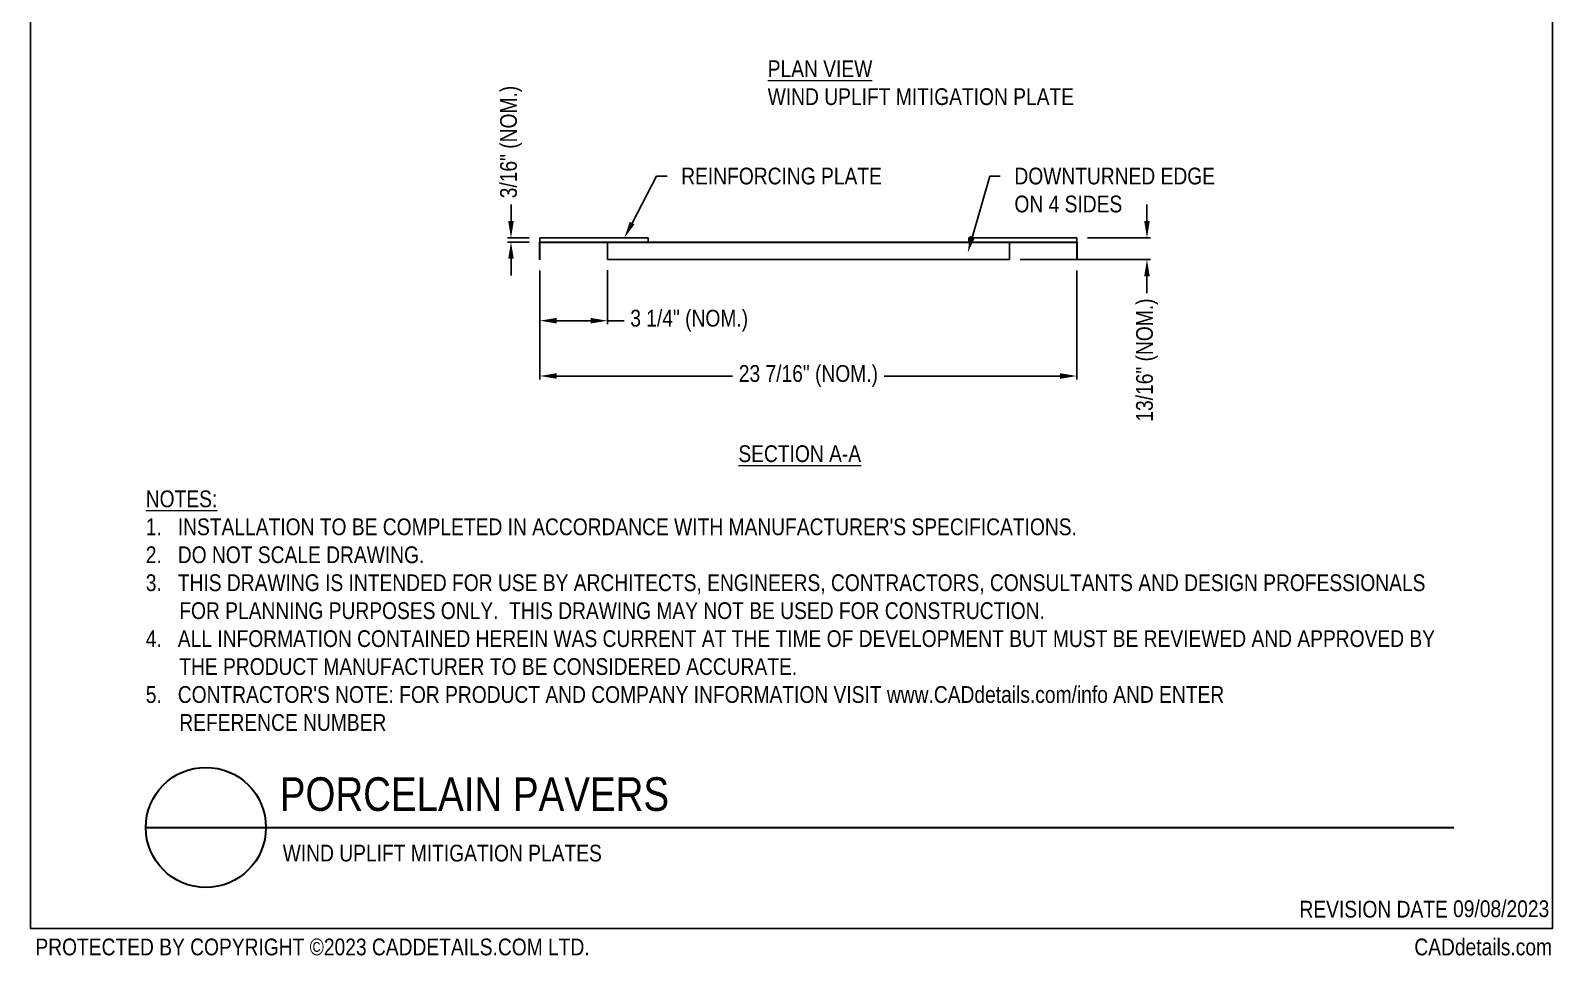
# Model space of a CAD drawing. Extents: x 0 to 216, y -4 to 280.
# Drawn here: x 0 to 216, y -3.9 to 127.5 of the extents above; entities that cross this region are included whole.
import ezdxf
from ezdxf import colors
from ezdxf.entities.mleader import LeaderData, LeaderLine
from ezdxf.math import Vec2, Vec3

# ---------------------------------------------------------------- set-up
doc = ezdxf.new("R2010")
doc.units = 0
doc.header["$LTSCALE"] = 10
doc.header["$MEASUREMENT"] = 0
doc.header["$PDMODE"] = 35
doc.layers.get('0').update_dxf_attribs({"linetype": 'CONTINUOUS'})
doc.layers.get('Defpoints').update_dxf_attribs({"linetype": 'CONTINUOUS'})
for name, color, linetype, lineweight in [('4879-LOGO$0$CADdetails-1-ANNO', 41, 'CONTINUOUS', 5), ('CADdetails-1-ANNO', 41, 'CONTINUOUS', 5), ('CADdetails-5-MEDIUM', 4, 'CONTINUOUS', 18), ('CADdetails-6-HEAVY', 6, 'CONTINUOUS', 30)]:
    doc.layers.add(name, color=color, linetype=linetype, lineweight=lineweight)
for name, color, linetype in [('4879-LOGO$0$CADdetails-7-FRAME', 7, 'CONTINUOUS'), ('CADdetails-11-VERYFINE', 11, 'CONTINUOUS'), ('CADdetails-7-FRAME', 7, 'CONTINUOUS')]:
    doc.layers.add(name, color=color, linetype=linetype)
doc.styles.add('4879-LOGO$0$CADdetails-DIMENSIONS', font='ARIALN.TTF', dxfattribs={"height": 2.38})
doc.styles.add('4879-LOGO$0$CADdetails-NOTES', font='ARIALN.TTF', dxfattribs={"height": 2.38})
doc.styles.add('CADdetails-DETAILTITLE', font='ARIALN.TTF', dxfattribs={"height": 4.77})
doc.styles.add('CADdetails-DIMENSIONS', font='ARIALN.TTF', dxfattribs={"height": 2.38})
doc.styles.add('CADdetails-NOTES', font='ARIALN.TTF', dxfattribs={"height": 2.38})
doc.dimstyles.new('CADdetails-LEADER', dxfattribs={"dimtxt": 2.38, "dimasz": 2.38, "dimexe": 0.5, "dimexo": 1.5, "dimgap": 1, "dimtad": 0, "dimzin": 0, "dimdsep": 46, "dimtxsty": 'CADdetails-DIMENSIONS', "dimcen": 1, "dimclrd": 256, "dimclre": 256, "dimclrt": 256, "dimadec": 0, "dimazin": 0, "dimtfac": 1, "dimtofl": 0, "dimtmove": 0, "dimatfit": 3, "dimfxl": 1, "dimtolj": 1, "dimtzin": 0, "dimarcsym": 0})

# ---------------------------------------------------------------- blocks, each defined once
blk = doc.blocks.new('*D4')
at = {"layer": 'CADdetails-1-ANNO', "lineweight": -2, "transparency": 16777216}
for p, q in [((68.19586852867339, 100.3813196754629), (68.19586852867339, 102.7613196754629)), ((70.7963315651689, 98.00131967546292), (67.69586852867339, 98.00131967546292)), ((70.7963315651689, 97.41845290025483), (67.69586852867339, 97.41845290025483)), ((68.1958685286734, 95.03845290025482), (68.1958685286734, 92.65845290025482))]:
    blk.add_line(p, q, dxfattribs=at)
at = {"layer": 'CADdetails-1-ANNO', "transparency": 16777216}
for points in [[(67.79920186200673, 100.3813196754629), (68.59253519534005, 100.3813196754629), (68.19586852867339, 98.00131967546292)], [(67.79920186200674, 95.03845290025482), (68.59253519534006, 95.03845290025482), (68.19586852867339, 97.41845290025483)]]:
    blk.add_solid(points, dxfattribs=at)
at = {"layer": 'Defpoints', "color": 0, "transparency": 16777216}
for p in [(68.19586852867339, 98.00131967546292), (72.2963315651689, 98.00131967546292), (72.2963315651689, 97.41845290025483)]:
    blk.add_point(p, dxfattribs=at)
at = {"layer": 'CADdetails-1-ANNO', "transparency": 16777216, "insert": (68.1958685286734, 111.6075270424479), "char_height": 2.38, "attachment_point": 5, "rotation": 90, "style": 'CADdetails-DIMENSIONS'}
blk.add_mtext('\\A1;3/16" (NOM.)', dxfattribs=at)
blk = doc.blocks.new('*D3')
at = {"layer": 'CADdetails-1-ANNO', "lineweight": -2, "transparency": 16777216}
for p, q in [((72.29633156516887, 93.37929629322693), (72.29633156516887, 77.90003704631602)), ((148.4961268055806, 93.37929629322693), (148.4961268055806, 77.90003704631602)), ((74.67633156516887, 78.40003704631602), (99.63839153189589, 78.40003704631602)), ((146.1161268055806, 78.40003704631602), (121.1540668388536, 78.40003704631602))]:
    blk.add_line(p, q, dxfattribs=at)
at = {"layer": 'CADdetails-1-ANNO', "transparency": 16777216}
for points in [[(74.67633156516887, 78.79670371298268), (74.67633156516887, 78.00337037964935), (72.29633156516887, 78.40003704631602)], [(146.1161268055806, 78.79670371298268), (146.1161268055806, 78.00337037964935), (148.4961268055806, 78.40003704631602)]]:
    blk.add_solid(points, dxfattribs=at)
at = {"layer": 'Defpoints', "color": 0, "transparency": 16777216}
for p in [(72.29633156516887, 94.87929629322693), (148.4961268055806, 94.87929629322693), (72.29633156516887, 78.40003704631602)]:
    blk.add_point(p, dxfattribs=at)
at = {"layer": 'CADdetails-1-ANNO', "transparency": 16777216, "insert": (110.3962291853748, 78.40003704631602), "char_height": 2.38, "attachment_point": 5, "style": 'CADdetails-DIMENSIONS'}
blk.add_mtext('\\A1;23 7/16" (NOM.)', dxfattribs=at)
blk = doc.blocks.new('*D7')
at = {"layer": 'CADdetails-1-ANNO', "lineweight": -2, "transparency": 16777216}
for p, q in [((158.4447469654805, 100.3813196754629), (158.4447469654805, 102.761319675463)), ((149.9961268055807, 98.00131967546295), (158.9447469654805, 98.00131967546295)), ((140.4328495927723, 94.93399106669878), (158.9447469654805, 94.93399106669878)), ((158.4447469654805, 92.55399106669879), (158.4447469654805, 90.17399106669878))]:
    blk.add_line(p, q, dxfattribs=at)
at = {"layer": 'CADdetails-1-ANNO', "transparency": 16777216}
for points in [[(158.0480802988138, 100.3813196754629), (158.8414136321472, 100.3813196754629), (158.4447469654805, 98.00131967546295)], [(158.0480802988138, 92.55399106669879), (158.8414136321472, 92.55399106669879), (158.4447469654805, 94.93399106669878)]]:
    blk.add_solid(points, dxfattribs=at)
at = {"layer": 'Defpoints', "color": 0, "transparency": 16777216}
for p in [(148.4961268055807, 98.00131967546295), (158.4447469654805, 98.00131967546295), (138.9328495927723, 94.93399106669878)]:
    blk.add_point(p, dxfattribs=at)
at = {"layer": 'CADdetails-1-ANNO', "transparency": 16777216, "insert": (158.4447469654805, 80.6613512304095), "char_height": 2.38, "attachment_point": 5, "rotation": 90, "style": 'CADdetails-DIMENSIONS'}
blk.add_mtext('\\A1;13/16" (NOM.)', dxfattribs=at)
blk = doc.blocks.new('*D8')
at = {"layer": 'CADdetails-1-ANNO', "lineweight": -2, "transparency": 16777216}
for p, q in [((72.29633156516887, 93.37929629322693), (72.29633156516887, 85.74911390086709)), ((81.87374337526788, 93.43399106669875), (81.87374337526788, 85.74911390086709)), ((74.67633156516887, 86.24911390086709), (79.49374337526788, 86.24911390086709)), ((81.87374337526788, 86.24911390086709), (84.25374337526787, 86.24911390086709))]:
    blk.add_line(p, q, dxfattribs=at)
at = {"layer": 'CADdetails-1-ANNO', "transparency": 16777216}
for points in [[(74.67633156516887, 86.64578056753375), (74.67633156516887, 85.85244723420043), (72.29633156516887, 86.24911390086709)], [(79.49374337526788, 86.64578056753375), (79.49374337526788, 85.85244723420043), (81.87374337526788, 86.24911390086709)]]:
    blk.add_solid(points, dxfattribs=at)
at = {"layer": 'Defpoints', "color": 0, "transparency": 16777216}
for p in [(72.29633156516887, 94.87929629322693), (81.87374337526788, 94.93399106669875), (81.87374337526788, 86.24911390086709)]:
    blk.add_point(p, dxfattribs=at)
at = {"layer": 'CADdetails-1-ANNO', "transparency": 16777216, "insert": (93.47902986912872, 86.24911390086709), "char_height": 2.38, "attachment_point": 5, "style": 'CADdetails-DIMENSIONS'}
blk.add_mtext('\\A1;3 1/4" (NOM.)', dxfattribs=at)
blk = doc.blocks.new('4879-LOGO')
at = {"layer": '4879-LOGO$0$CADdetails-7-FRAME'}
blk.add_lwpolyline([(0, 280), (215.9999999999999, 280), (215.9999999999999, 0), (0, 0)], close=True, dxfattribs=at)
at = {"layer": '4879-LOGO$0$CADdetails-1-ANNO', "char_height": 2.38, "attachment_point": 1}
for s, width, gutter_width, insert, style in [('REVISION DATE', 24.50059722730202, 11.9, (180.0818066662332, 3.907752749656993), '4879-LOGO$0$CADdetails-NOTES'), ('09/08/2023', 13.67610593347354, 23.85, (201.8816041927296, 3.975322697865749), '4879-LOGO$0$CADdetails-DIMENSIONS')]:
    blk.add_mtext_dynamic_manual_height_columns(s, width=width, gutter_width=gutter_width, heights=[0], dxfattribs=dict(at, insert=insert, style=style))
at = {"layer": '4879-LOGO$0$CADdetails-1-ANNO', "char_height": 2.38, "attachment_point": 1, "style": '4879-LOGO$0$CADdetails-NOTES'}
for s, insert, width in [('PROTECTED BY COPYRIGHT ©2023 CADDETAILS.COM LTD.', (0.70629605224849, -1.45024695298147), 82.12948158253751), ('\\pi0.60629;CADdetails.com', (195.7770248923105, -1.45024695298147), 19.8459715142961)]:
    blk.add_mtext(s, dxfattribs=dict(at, insert=insert, width=width))

msp = doc.modelspace()

# ---------------------------------------------------------------- linework, layer by layer
at = {"layer": 'CADdetails-11-VERYFINE'}
for p, q in [((72.29633156516887, 97.41845290025478), (72.29633156516887, 98.00131967546287)), ((72.29633156516887, 98.00131967546287), (87.65029274829544, 98.00131967546287)), ((81.87374337526788, 94.93399106669875), (81.87374337526788, 97.41845290025478)), ((87.65029274829544, 98.00131967546287), (87.65029274829544, 97.41845290025478)), ((148.4961268055806, 98.00131967546287), (133.1421656224541, 98.00131967546287)), ((133.1421656224541, 98.00131967546287), (133.1421656224541, 97.41845290025478)), ((138.9328495927722, 97.41845290025478), (138.9328495927722, 94.93399106669875)), ((148.4961268055806, 97.41845290025478), (148.4961268055806, 98.00131967546287)), ((138.9328495927722, 94.93399106669875), (81.87374337526788, 94.93399106669875))]:
    msp.add_line(p, q, dxfattribs=at)
at = {"layer": 'CADdetails-6-HEAVY'}
for p, q in [((72.29633156516887, 94.87929629322693), (72.29633156516887, 97.41845290025478)), ((72.29633156516887, 97.41845290025478), (148.4961268055806, 97.41845290025478)), ((148.4961268055806, 97.41845290025478), (148.4961268055806, 94.87929629322693)), ((16.36359087297382, 14.32207213283505), (202.0100605428163, 14.32207213283505))]:
    msp.add_line(p, q, dxfattribs=at)
msp.add_circle((24.89076052632328, 14.32207213283505), 8.527169653349347, dxfattribs=at)
at = {"layer": 'CADdetails-7-FRAME'}
msp.add_lwpolyline([(0, 280), (215.9999999999999, 280), (215.9999999999999, 0), (0, 0)], close=True, dxfattribs=at)

# ---------------------------------------------------------------- block references
msp.add_blockref('4879-LOGO', (0, 0))

# ---------------------------------------------------------------- texts
at = {"layer": 'CADdetails-1-ANNO', "char_height": 2.38, "attachment_point": 1, "style": 'CADdetails-NOTES'}
for s, width, insert in [('\\pi29.37438;{\\LPLAN VIEW\\P\\pi15.03431;}WIND UPLIFT MITIGATION PLATE', 73.36157126838218, (75.24951140761445, 123.2085827131097)), ('{\\LSECTION A-A}', 55.00939410281995, (100.459547156737, 68.56572825099406))]:
    msp.add_mtext_dynamic_manual_height_columns(s, width=width, gutter_width=20.24830756366952, heights=[0], dxfattribs=dict(at, insert=insert))
at = {"layer": 'CADdetails-1-ANNO', "insert": (16.36359087297393, 27.99892565552898), "char_height": 2.38, "width": 185.6464696698424, "attachment_point": 7, "style": 'CADdetails-NOTES'}
msp.add_mtext("{\\LNOTES:} \\P1.   INSTALLATION TO BE COMPLETED IN ACCORDANCE WITH MANUFACTURER'S SPECIFICATIONS. \\P2.   DO NOT SCALE DRAWING.\\P\\pi-4.76,l4.76;3.   THIS DRAWING IS INTENDED FOR USE BY ARCHITECTS, ENGINEERS, CONTRACTORS, CONSULTANTS AND DESIGN PROFESSIONALS FOR PLANNING PURPOSES ONLY.  THIS DRAWING MAY NOT BE USED FOR CONSTRUCTION.\\P4.   ALL INFORMATION CONTAINED HEREIN WAS CURRENT AT THE TIME OF DEVELOPMENT BUT MUST BE REVIEWED AND APPROVED BY THE PRODUCT MANUFACTURER TO BE CONSIDERED ACCURATE.\\P5.   CONTRACTOR'S NOTE: FOR PRODUCT AND COMPANY INFORMATION VISIT www.CADdetails.com/info AND ENTER\\P\\pi4.76,l0;REFERENCE NUMBER ", dxfattribs=at)
at = {"layer": 'CADdetails-5-MEDIUM', "insert": (35.79944873023933, 11.86859989225292), "char_height": 2.38, "width": 127.3452502846748, "attachment_point": 1, "style": 'CADdetails-NOTES'}
msp.add_mtext('WIND UPLIFT MITIGATION PLATES', dxfattribs=at)
at = {"layer": 'CADdetails-6-HEAVY', "insert": (35.38029176655149, 16.60297796513585), "char_height": 4.77, "width": 117.0715491282902, "attachment_point": 7, "style": 'CADdetails-DETAILTITLE'}
msp.add_mtext('PORCELAIN PAVERS', dxfattribs=at)

# ---------------------------------------------------------------- dimensions: what is measured, and where the dimension line sits
at = {"layer": 'CADdetails-1-ANNO'}
dim = msp.add_linear_dim(base=(68.19586852867339, 98.00131967546292), p1=(72.29633156516887, 97.41845290025478), p2=(72.29633156516887, 98.00131967546287), angle=90, text='3/16" (NOM.)', dimstyle='CADdetails-LEADER', dxfattribs=at)
dim.commit()
dim.dimension.update_dxf_attribs({"geometry": '*D4', "text_midpoint": (68.1958685286734, 111.6075270424479)})
dim = msp.add_linear_dim(base=(158.4447469654805, 98.00131967546295), p1=(138.9328495927722, 94.93399106669875), p2=(148.4961268055806, 98.0013196754629), angle=90, text='13/16" (NOM.)', dimstyle='CADdetails-LEADER', dxfattribs=at)
dim.commit()
dim.dimension.update_dxf_attribs({"geometry": '*D7', "text_midpoint": (158.4447469654805, 80.6613512304095), "dimtype": 160})
dim = msp.add_linear_dim(base=(81.87374337526788, 86.24911390086709), p1=(72.29633156516887, 94.87929629322693), p2=(81.87374337526788, 94.93399106669875), text='3 1/4" (NOM.)', dimstyle='CADdetails-LEADER', dxfattribs=at)
dim.commit()
dim.dimension.update_dxf_attribs({"geometry": '*D8', "text_midpoint": (93.47902986912872, 86.24911390086709)})
dim = msp.add_linear_dim(base=(72.29633156516887, 78.40003704631602), p1=(148.4961268055806, 94.87929629322693), p2=(72.29633156516887, 94.87929629322693), text='23 7/16" (NOM.)', dimstyle='CADdetails-LEADER', dxfattribs=at)
dim.commit()
dim.dimension.update_dxf_attribs({"geometry": '*D3', "text_midpoint": (110.3962291853748, 78.40003704631602), "dimtype": 160})

# ---------------------------------------------------------------- leaders
ml = msp.add_multileader_mtext('Standard', dxfattribs=at)
ml.set_content('PERFORATED BASE TRAY\\PEXTENDS TO EDGE (NOT CUT OUT)', color=256, style='CADdetails-NOTES')
ml.set_leader_properties()
ml.build(insert=Vec2(0, 0))
ml.multileader.update_dxf_attribs({"dogleg_length": 1.5, "arrow_head_size": 2.38})
ctx = ml.context
ctx.base_point, ctx.char_height, ctx.arrow_head_size, ctx.plane_origin = Vec3(157.7956605230228, 144.6627945060083), 2.38, 2.38, Vec3(147.3366266459085, 151.717618271094)
notes = []
notes.append((ctx, [(0, (1, 1, 0), (156.2956605230228, 144.6627945060083), (1, 0), 1.5, [(0, [(147.3366266459085, 151.717618271094)], 0, [])])]))
ctx.mtext.insert, ctx.mtext.flow_direction = Vec3(159.7956605230228, 146.2026512590779), 5
ml = msp.add_multileader_mtext('Standard', dxfattribs=at)
ml.set_content('REINFORCING PLATE', color=256, style='CADdetails-NOTES')
ml.set_leader_properties()
ml.build(insert=Vec2(0, 0))
ml.multileader.update_dxf_attribs({"dogleg_length": 1.5, "arrow_head_size": 2.38})
ctx = ml.context
ctx.base_point, ctx.char_height, ctx.arrow_head_size, ctx.plane_origin = Vec3(90.35020042964898, 106.7649071611338), 2.38, 2.38, Vec3(84.27640087569328, 98.00131967546287)
notes.append((ctx, [(0, (1, 1, 0), (88.85020042964898, 106.7649071611338), (1, 0), 1.5, [(0, [(84.27640087569328, 98.00131967546287)], 0, [])])]))
ctx.mtext.insert, ctx.mtext.flow_direction = Vec3(92.35020042964898, 107.975200476277), 5
ml = msp.add_multileader_mtext('Standard', dxfattribs=at)
ml.set_content('DOWNTURNED EDGE\\PON 4 SIDES', color=256, style='CADdetails-NOTES')
ml.set_leader_properties()
ml.build(insert=Vec2(0, 0))
ml.multileader.update_dxf_attribs({"dogleg_length": 1.5, "arrow_head_size": 2.38})
ctx = ml.context
ctx.base_point, ctx.char_height, ctx.arrow_head_size, ctx.plane_origin = Vec3(137.6343616998712, 106.7649071611338), 2.38, 2.38, Vec3(140.8191462140174, 98.00131967546287)
notes.append((ctx, [(0, (1, 1, 0), (136.1343616998712, 106.7649071611338), (1, 0), 1.5, [(0, [(133.0158075582507, 95.91042138438368)], 0, [])])]))
ctx.mtext.insert, ctx.mtext.flow_direction = Vec3(139.6343616998712, 107.975200476277), 5
for ctx, leaders in notes:
    for number, flags, end, landing, length, lines in leaders:
        leader = LeaderData()
        leader.index, (leader.has_last_leader_line, leader.has_dogleg_vector, leader.attachment_direction) = number, flags
        leader.last_leader_point, leader.dogleg_vector, leader.dogleg_length = Vec3(end), Vec3(landing), length
        for number, points, colour, breaks in lines:
            line = LeaderLine()
            line.index, line.vertices, line.color, line.breaks = number, Vec3.list(points), colors.encode_raw_color(colour), breaks
            leader.lines.append(line)
        ctx.leaders.append(leader)

doc.saveas('drawing.dxf')
